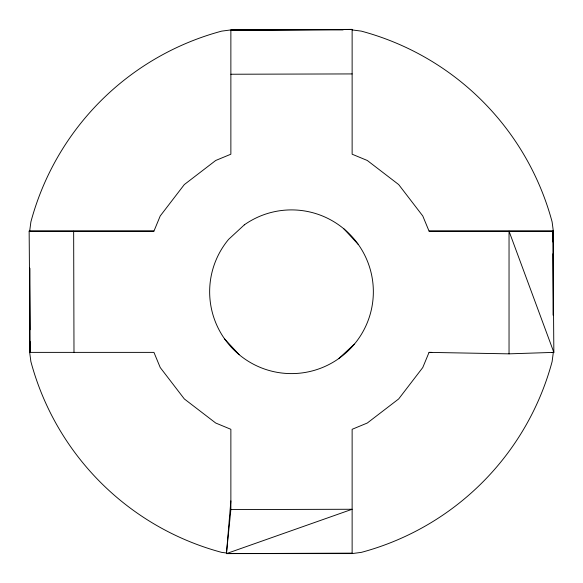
<?xml version="1.0" encoding="UTF-8"?>
<svg xmlns="http://www.w3.org/2000/svg" width="583" height="583" viewBox="0 0 583 583"><rect width="100%" height="100%" fill="white"/><g stroke="black" fill="none" stroke-linecap="round" stroke-linejoin="round"><path stroke-width="0.87" d="M352.132 553.143L226.444 553.602L230.868 500.906M553.325 352.38L552.116 361.584A269.812 269.812 0 0 1 361.329 552.371L352.132 553.58L226.444 553.602L230.868 509.578L230.868 429.299L215.71 423.025L184.315 398.932L160.23 367.538L153.948 352.38L29.675 352.38L29.675 268.224M29.675 231.116L30.884 221.919A269.812 269.812 0 0 1 221.671 31.132L230.868 29.922L352.132 29.398L352.132 154.203L367.29 160.478L398.685 184.571L422.77 215.958L429.052 231.116L552.895 231.116L553.85 352.38L509.039 353.845L429.052 352.38L422.77 367.538L398.685 398.932L367.29 423.025L352.132 429.299L352.132 553.58M30.068 341.521L30.105 352.38L29.15 231.116L153.948 231.116L160.23 215.958L184.315 184.571L215.71 160.478L230.868 154.203L230.868 29.922L343.081 29.922M338.687 358.632L354.391 344.138M226.444 553.602L352.132 509.265L230.868 509.578M230.868 30.36L352.132 29.398M230.868 74.238L352.132 73.924M29.15 231.116L153.948 231.116M429.052 231.116L553.325 231.116L553.325 315.279M429.052 352.38L431.77 352.38M552.043 352.38L553.85 352.38L509.039 231.203L509.039 353.845M352.132 29.922L361.329 31.132A269.812 269.812 0 0 1 552.116 221.919L553.325 231.116M226.685 553.027L221.671 552.371A269.812 269.812 0 0 1 30.884 361.584L29.675 352.38M343.89 228.857L358.377 244.561M224.623 338.942L239.11 354.639M552.895 231.116L552.932 241.981M552.976 253.743L553.194 315.279M29.806 268.224L30.025 329.759M73.655 231.203L73.99 352.38M244.313 224.87L228.609 239.365A81.853 81.853 0 0 0 270.599 370.89A81.853 81.853 0 0 0 372.056 277.246A81.853 81.853 0 0 0 244.313 224.87"/></g></svg>
